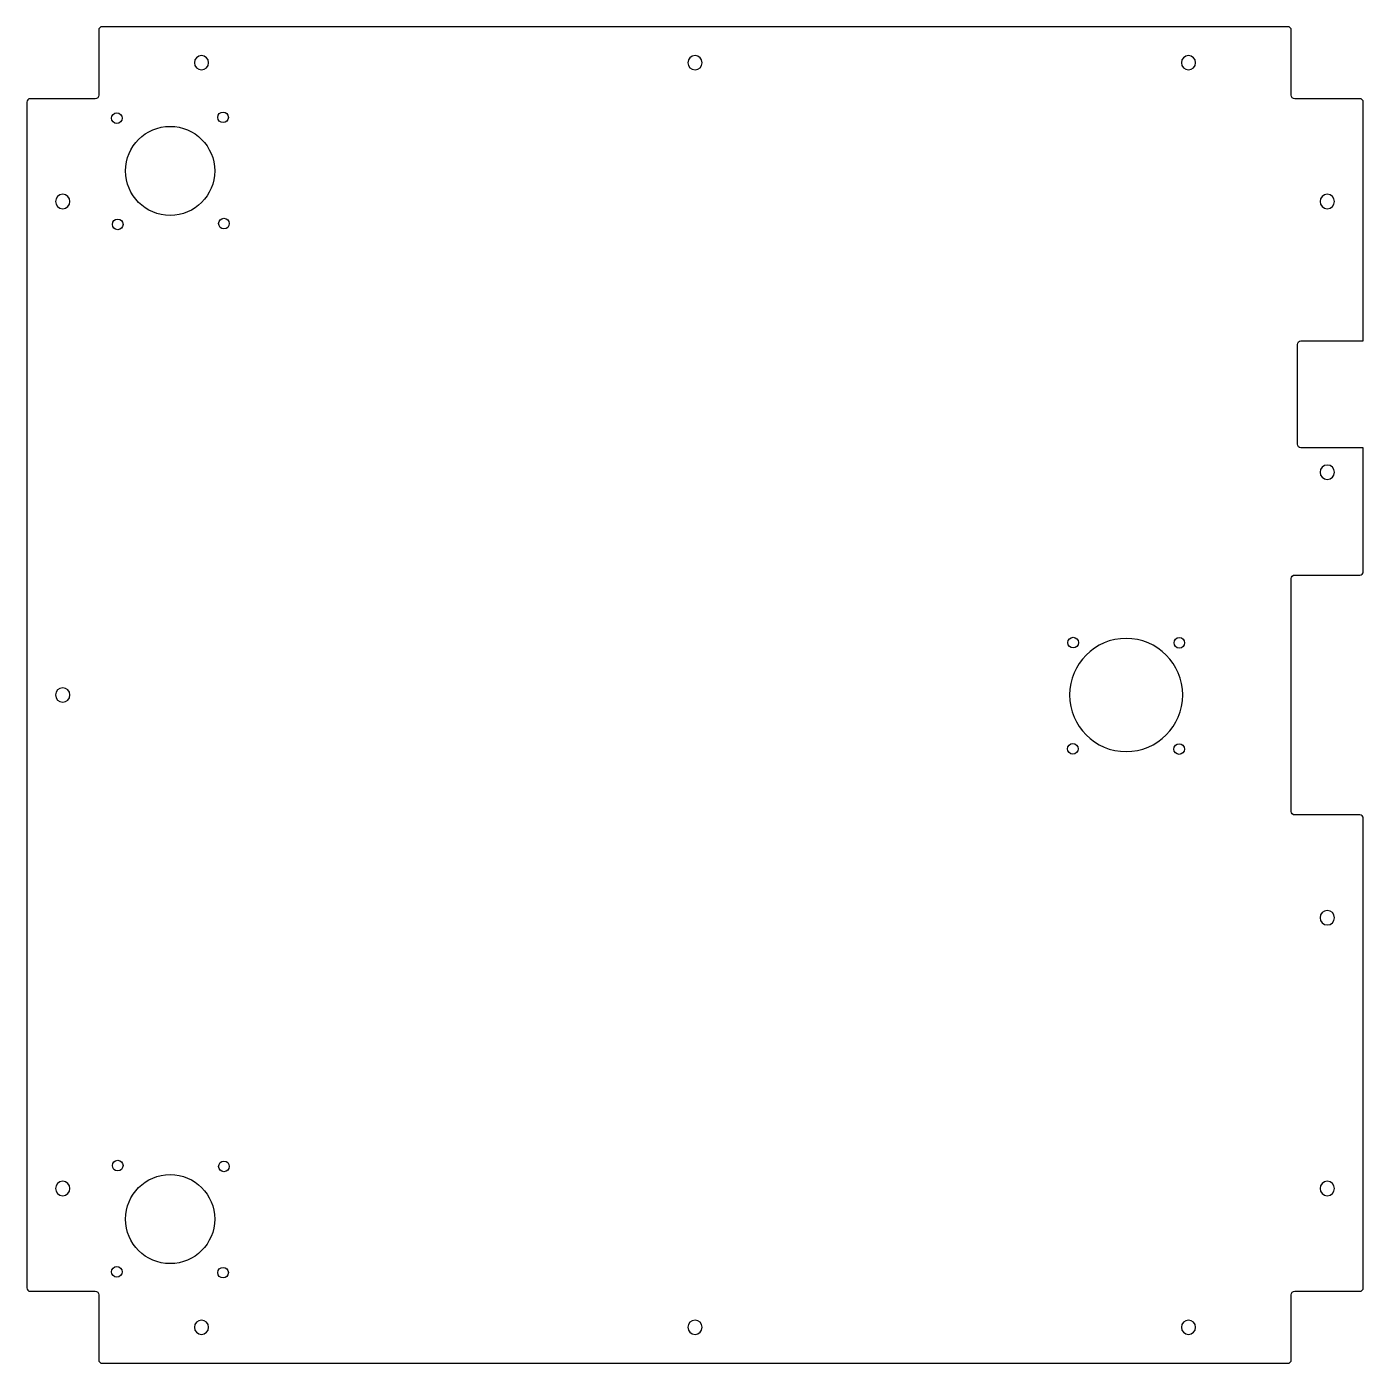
# Model space of a CAD drawing. Header units: millimetres. Extents: x -364 to 26, y -164 to 226.
import ezdxf

# ---------------------------------------------------------------- set-up
doc = ezdxf.new("R2010")
doc.units = ezdxf.units.MM
doc.layers.get('0').update_dxf_attribs({"linetype": 'CONTINUOUS'})

msp = doc.modelspace()

# ---------------------------------------------------------------- linework, layer by layer
msp.add_lwpolyline([(8, 134.14), (26.19, 134.14), (26.19, 203.83, 0.414214), (25.19, 204.83), (6.19, 204.83, -0.414214), (5.19, 205.83), (5.19, 224.83, 0.414214), (4.19, 225.83), (-341.81, 225.83, 0.414214), (-342.81, 224.83), (-342.81, 205.83, -0.414214), (-343.81, 204.83), (-362.81, 204.83, 0.414214), (-363.81, 203.83), (-363.81, -142.17, 0.414214), (-362.81, -143.17), (-343.81, -143.17, -0.414214), (-342.81, -144.17), (-342.81, -163.17, 0.414214), (-341.81, -164.17), (4.19, -164.17, 0.414214), (5.19, -163.17), (5.19, -144.17, -0.414214), (6.19, -143.17), (25.19, -143.17, 0.414214), (26.19, -142.17), (26.19, -5.17, 0.414214), (25.19, -4.17), (6.19, -4.17, -0.414214), (5.19, -3.17), (5.19, 64.83, -0.414214), (6.19, 65.83), (25.19, 65.83, 0.414214), (26.19, 66.83), (26.19, 103), (8, 103, -0.414214), (7, 104), (7, 133.14, -0.414214)], format="xyb", close=True)
at = {"extrusion": (2.8026e-45, 1.26218e-29, -1)}
for centre, radius in [((312.81, 215.33, 0), 2.08), ((168.81, 215.33, 0), 2.08), ((24.81, 215.33, 0), 2.08), ((353.31, 174.83, 0), 2.1), ((-15.69, 174.83, 0), 2.1), ((-15.69, 95.83, 0), 2.1), ((353.31, 30.83, 0), 2.1), ((-15.69, -34.17, 0), 2.1), ((353.31, -113.17, 0), 2.1), ((-15.69, -113.17, 0), 2.1), ((312.81, -153.67, 0), 2.08), ((168.81, -153.67, 0), 2.08), ((24.81, -153.67, 0), 2.08)]:
    msp.add_circle(centre, radius, dxfattribs=at)
at = {"extrusion": (-6.73445e-30, 1.26218e-29, -1)}
msp.add_circle((43.01, 30.83, 0), 16.5, dxfattribs=at)
for centre, major_axis in [((-337.52, 199.15, 0), (1.55, 0)), ((-306.52, 199.39, 0), (1.55, 0)), ((-321.97, 183.76, 0), (13, 0)), ((-337.27, 168.15, 0), (1.55, 0)), ((-306.27, 168.39, 0), (1.55, 0)), ((-58.48, 46.12, 0), (1.55, 0)), ((-27.48, 46.05, 0), (1.55, 0)), ((-58.55, 15.12, 0), (1.55, 0)), ((-27.55, 15.05, 0), (1.55, 0)), ((-337.27, -106.49, 0), (1.55, 0)), ((-306.27, -106.73, 0), (1.55, 0)), ((-321.97, -122.1, 0), (13, 0)), ((-337.52, -137.49, 0), (1.55, 0)), ((-306.52, -137.73, 0), (1.55, 0))]:
    msp.add_ellipse(centre, major_axis=major_axis, ratio=0.999997)

doc.saveas('drawing.dxf')
